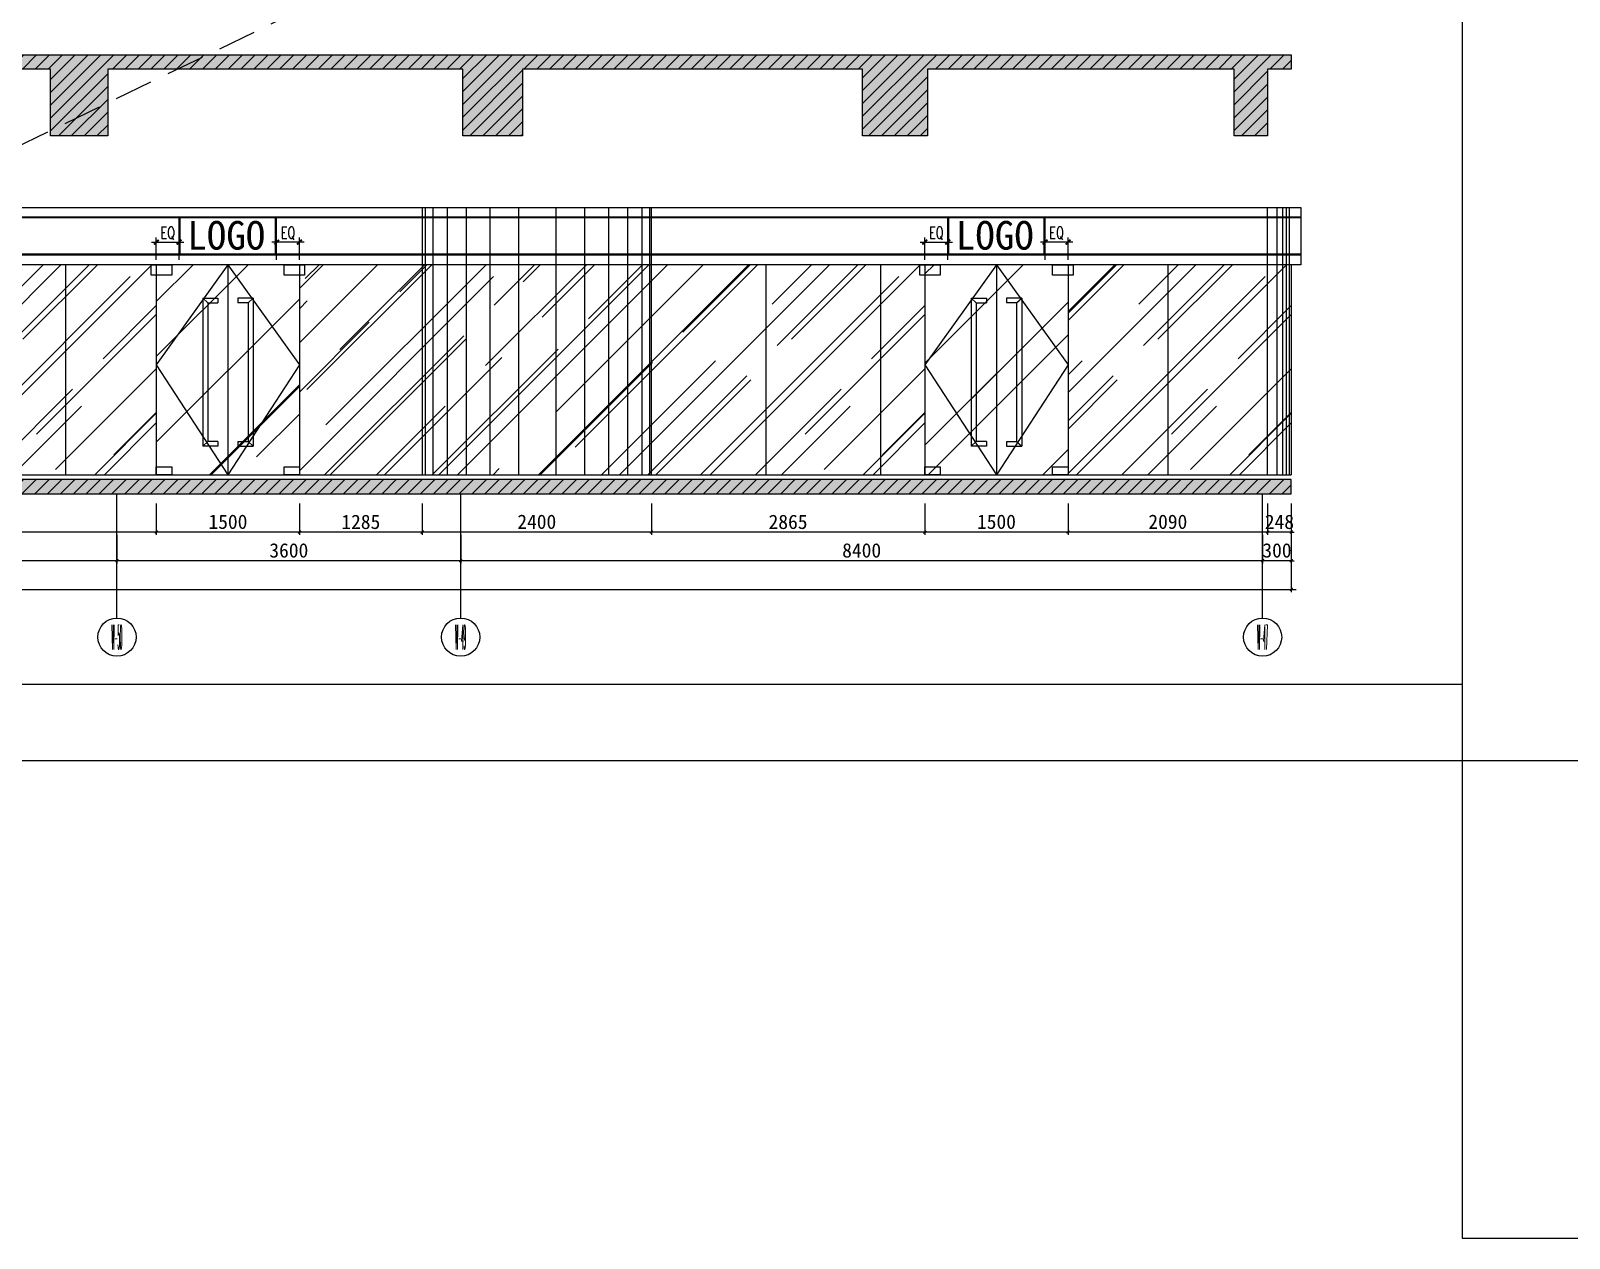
# Model space of a CAD drawing. Header units: millimetres. Extents: x 110215 to 630040, y -488650 to 141897.
# Drawn here: x 304040 to 320155, y -9761 to 2886 of the extents above; entities that cross this region are included whole.
import ezdxf
from ezdxf.enums import TextEntityAlignment as Align
from ezdxf.xclip import XClip

# ---------------------------------------------------------------- set-up
doc = ezdxf.new("R2010")
doc.units = ezdxf.units.MM
doc.header["$LTSCALE"] = 1000
doc.header["$XCLIPFRAME"] = 0
doc.linetypes.add('_DASH', pattern=[0.6, 0.4, -0.2])
doc.layers.get('Defpoints').update_dxf_attribs({"color": 2})
for name, color, linetype in [('0-118标注', 2, 'Continuous'), ('0-140c立面材料填充', 250, 'Continuous'), ('0-140d立面材料分隔', 146, 'Continuous'), ('0-140立面图剖切线', 4, 'Continuous')]:
    doc.layers.add(name, color=color, linetype=linetype)
doc.styles.add('_TCH_AXIS', font='COMPLEX', dxfattribs={"bigfont": 'GBCBIG'})
doc.styles.add('COMPLEX', font='COMPLEX')
doc.styles.add('TXT', font='txt.shx', dxfattribs={"width": 0.7})
doc.styles.add('繁黑体', font='simhei.ttf')
doc.styles.add('黑体', font='simhei.ttf')
doc.dimstyles.new('50', dxfattribs={"dimscale": 50, "dimtxt": 3, "dimasz": 0.6, "dimexe": 0.6, "dimexo": 0.6, "dimtad": 1, "dimdec": 0, "dimdsep": 46, "dimtxsty": '黑体', "dimblk1": 'ARCHTICK', "dimblk2": 'ARCHTICK', "dimsah": 1, "dimcen": 0, "dimdle": 1, "dimclrd": 251, "dimclre": 251, "dimclrt": 2, "dimadec": 0, "dimazin": 0, "dimtfac": 1, "dimtdec": 0, "dimtix": 1, "dimtmove": 2, "dimatfit": 3, "dimldrblk": 'DOT', "dimfxl": 0, "dimtolj": 1, "dimtzin": 0, "dimarcsym": 0})
doc.dimstyles.new('副本 1-50', dxfattribs={"dimscale": 50, "dimtxt": 2.5, "dimasz": 1, "dimexe": 1, "dimexo": 1, "dimgap": 0.6, "dimtad": 1, "dimdec": 0, "dimrnd": 5, "dimzin": 0, "dimdsep": 46, "dimtxsty": 'TXT', "dimblk": 'ARCHTICK', "dimcen": 4, "dimdle": 1, "dimclrd": 3, "dimclre": 3, "dimclrt": 3, "dimadec": 0, "dimazin": 0, "dimtfac": 1, "dimtdec": 0, "dimtix": 1, "dimtmove": 2, "dimatfit": 3, "dimldrblk": 'ARCHTICK', "dimfxl": 0, "dimtolj": 1, "dimtzin": 0, "dimarcsym": 0})

# ---------------------------------------------------------------- blocks, each defined once
blk = doc.blocks.new('_ArchTick')
at = {"color": 0, "linetype": 'ByBlock', "const_width": 0.4}
blk.add_lwpolyline([(-0.5, -0.5), (0.5, 0.5)], dxfattribs=at)
blk = doc.blocks.new('*D130')
at = {"color": 3, "lineweight": -2, "transparency": 16777216}
for p, q in [((2433621, 314332), (2433281, 314332)), ((2433331, 314145), (2433331, 314382)), ((2433571, 314145), (2433571, 314382))]:
    blk.add_line(p, q, dxfattribs=at)
at = {"layer": 'Defpoints', "color": 0, "transparency": 16777216}
for p in [(2433331, 314332), (2433331, 314095), (2433571, 314095)]:
    blk.add_point(p, dxfattribs=at)
at = {"color": 3, "lineweight": -2, "transparency": 16777216, "xscale": 50, "yscale": 50, "zscale": 50, "rotation": 180}
blk.add_blockref('_ArchTick', (2433331, 314332), dxfattribs=at)
at = {"color": 3, "lineweight": -2, "transparency": 16777216, "xscale": 50, "yscale": 50, "zscale": 50}
blk.add_blockref('_ArchTick', (2433571, 314332), dxfattribs=at)
at = {"color": 3, "transparency": 16777216, "insert": (2433451, 314425), "char_height": 125, "attachment_point": 5, "style": 'TXT'}
blk.add_mtext('\\A1;EQ', dxfattribs=at)
blk = doc.blocks.new('*D131')
at = {"color": 3, "lineweight": -2, "transparency": 16777216}
for p, q in [((2432021, 314332), (2432361, 314332)), ((2432071, 314145), (2432071, 314382)), ((2432311, 314145), (2432311, 314382))]:
    blk.add_line(p, q, dxfattribs=at)
at = {"layer": 'Defpoints', "color": 0, "transparency": 16777216}
for p in [(2432311, 314332), (2432071, 314095), (2432311, 314095)]:
    blk.add_point(p, dxfattribs=at)
at = {"color": 3, "lineweight": -2, "transparency": 16777216, "xscale": 50, "yscale": 50, "zscale": 50, "rotation": 180}
blk.add_blockref('_ArchTick', (2432071, 314332), dxfattribs=at)
at = {"color": 3, "lineweight": -2, "transparency": 16777216, "xscale": 50, "yscale": 50, "zscale": 50}
blk.add_blockref('_ArchTick', (2432311, 314332), dxfattribs=at)
at = {"color": 3, "transparency": 16777216, "insert": (2432191, 314425), "char_height": 125, "attachment_point": 5, "style": 'TXT'}
blk.add_mtext('\\A1;EQ', dxfattribs=at)
blk = doc.blocks.new('*D864')
at = {"color": 251, "lineweight": -2, "transparency": 16777216}
for p, q in [((358763, 7991), (358763, 7661)), ((359011, 7991), (359011, 7661)), ((358763, 7691), (358733, 7691)), ((359011, 7691), (358763, 7691)), ((359011, 7691), (359041, 7691))]:
    blk.add_line(p, q, dxfattribs=at)
at = {"layer": 'Defpoints', "color": 0, "transparency": 16777216}
for p in [(358763, 8091), (359011, 8091), (358763, 7691)]:
    blk.add_point(p, dxfattribs=at)
at = {"color": 251, "lineweight": -2, "transparency": 16777216, "xscale": 30, "yscale": 30, "zscale": 30}
blk.add_blockref('_ArchTick', (358763, 7691), dxfattribs=at)
at = {"color": 251, "lineweight": -2, "transparency": 16777216, "xscale": 30, "yscale": 30, "zscale": 30, "rotation": 180}
blk.add_blockref('_ArchTick', (359011, 7691), dxfattribs=at)
at = {"color": 2, "transparency": 16777216, "insert": (358887, 7797), "char_height": 150, "attachment_point": 5, "style": '黑体'}
blk.add_mtext('\\A1;248', dxfattribs=at)
blk = doc.blocks.new('_DOT')
at = {"color": 0, "linetype": 'ByBlock'}
blk.add_line((-0.5, 0), (-1, 0), dxfattribs=at)
at = {"color": 0, "linetype": 'ByBlock', "const_width": 0.5}
blk.add_lwpolyline([(-0.25, 0, 1), (0.25, 0, 1)], format="xyb", close=True, dxfattribs=at)
blk = doc.blocks.new('*D865')
at = {"color": 251, "lineweight": -2, "transparency": 16777216}
for p, q in [((356673, 7991), (356673, 7661)), ((358763, 7991), (358763, 7661)), ((358813, 7691), (356623, 7691))]:
    blk.add_line(p, q, dxfattribs=at)
at = {"layer": 'Defpoints', "color": 0, "transparency": 16777216}
for p in [(356673, 8091), (358763, 8091), (356673, 7691)]:
    blk.add_point(p, dxfattribs=at)
at = {"color": 251, "lineweight": -2, "transparency": 16777216, "xscale": 30, "yscale": 30, "zscale": 30, "rotation": 180}
blk.add_blockref('_ArchTick', (356673, 7691), dxfattribs=at)
at = {"color": 251, "lineweight": -2, "transparency": 16777216, "xscale": 30, "yscale": 30, "zscale": 30}
blk.add_blockref('_ArchTick', (358763, 7691), dxfattribs=at)
at = {"color": 2, "transparency": 16777216, "insert": (357718, 7798), "char_height": 150, "attachment_point": 5, "style": '黑体'}
blk.add_mtext('\\A1;2090', dxfattribs=at)
blk = doc.blocks.new('*D866')
at = {"color": 251, "lineweight": -2, "transparency": 16777216}
for p, q in [((355173, 7991), (355173, 7661)), ((356673, 7991), (356673, 7661)), ((356723, 7691), (355123, 7691))]:
    blk.add_line(p, q, dxfattribs=at)
at = {"layer": 'Defpoints', "color": 0, "transparency": 16777216}
for p in [(355173, 8091), (356673, 8091), (355173, 7691)]:
    blk.add_point(p, dxfattribs=at)
at = {"color": 251, "lineweight": -2, "transparency": 16777216, "xscale": 30, "yscale": 30, "zscale": 30, "rotation": 180}
blk.add_blockref('_ArchTick', (355173, 7691), dxfattribs=at)
at = {"color": 251, "lineweight": -2, "transparency": 16777216, "xscale": 30, "yscale": 30, "zscale": 30}
blk.add_blockref('_ArchTick', (356673, 7691), dxfattribs=at)
at = {"color": 2, "transparency": 16777216, "insert": (355923, 7798), "char_height": 150, "attachment_point": 5, "style": '黑体'}
blk.add_mtext('\\A1;1500', dxfattribs=at)
blk = doc.blocks.new('*D867')
at = {"color": 251, "lineweight": -2, "transparency": 16777216}
for p, q in [((352308, 7991), (352308, 7661)), ((355173, 7991), (355173, 7661)), ((355223, 7691), (352258, 7691))]:
    blk.add_line(p, q, dxfattribs=at)
at = {"layer": 'Defpoints', "color": 0, "transparency": 16777216}
for p in [(352308, 8091), (355173, 8091), (352308, 7691)]:
    blk.add_point(p, dxfattribs=at)
at = {"color": 251, "lineweight": -2, "transparency": 16777216, "xscale": 30, "yscale": 30, "zscale": 30, "rotation": 180}
blk.add_blockref('_ArchTick', (352308, 7691), dxfattribs=at)
at = {"color": 251, "lineweight": -2, "transparency": 16777216, "xscale": 30, "yscale": 30, "zscale": 30}
blk.add_blockref('_ArchTick', (355173, 7691), dxfattribs=at)
at = {"color": 2, "transparency": 16777216, "insert": (353740, 7797), "char_height": 150, "attachment_point": 5, "style": '黑体'}
blk.add_mtext('\\A1;2865', dxfattribs=at)
blk = doc.blocks.new('*D868')
at = {"color": 251, "lineweight": -2, "transparency": 16777216}
for p, q in [((349908, 7991), (349908, 7661)), ((352308, 7991), (352308, 7661)), ((352358, 7691), (349858, 7691))]:
    blk.add_line(p, q, dxfattribs=at)
at = {"layer": 'Defpoints', "color": 0, "transparency": 16777216}
for p in [(349908, 8091), (352308, 8091), (349908, 7691)]:
    blk.add_point(p, dxfattribs=at)
at = {"color": 251, "lineweight": -2, "transparency": 16777216, "xscale": 30, "yscale": 30, "zscale": 30, "rotation": 180}
blk.add_blockref('_ArchTick', (349908, 7691), dxfattribs=at)
at = {"color": 251, "lineweight": -2, "transparency": 16777216, "xscale": 30, "yscale": 30, "zscale": 30}
blk.add_blockref('_ArchTick', (352308, 7691), dxfattribs=at)
at = {"color": 2, "transparency": 16777216, "insert": (351108, 7798), "char_height": 150, "attachment_point": 5, "style": '黑体'}
blk.add_mtext('\\A1;2400', dxfattribs=at)
blk = doc.blocks.new('*D869')
at = {"color": 251, "lineweight": -2, "transparency": 16777216}
for p, q in [((348623, 7991), (348623, 7661)), ((349908, 7991), (349908, 7661)), ((349958, 7691), (348573, 7691))]:
    blk.add_line(p, q, dxfattribs=at)
at = {"layer": 'Defpoints', "color": 0, "transparency": 16777216}
for p in [(348623, 8091), (349908, 8091), (348623, 7691)]:
    blk.add_point(p, dxfattribs=at)
at = {"color": 251, "lineweight": -2, "transparency": 16777216, "xscale": 30, "yscale": 30, "zscale": 30, "rotation": 180}
blk.add_blockref('_ArchTick', (348623, 7691), dxfattribs=at)
at = {"color": 251, "lineweight": -2, "transparency": 16777216, "xscale": 30, "yscale": 30, "zscale": 30}
blk.add_blockref('_ArchTick', (349908, 7691), dxfattribs=at)
at = {"color": 2, "transparency": 16777216, "insert": (349265, 7797), "char_height": 150, "attachment_point": 5, "style": '黑体'}
blk.add_mtext('\\A1;1285', dxfattribs=at)
blk = doc.blocks.new('*D870')
at = {"color": 251, "lineweight": -2, "transparency": 16777216}
for p, q in [((347123, 7991), (347123, 7661)), ((348623, 7991), (348623, 7661)), ((348673, 7691), (347073, 7691))]:
    blk.add_line(p, q, dxfattribs=at)
at = {"layer": 'Defpoints', "color": 0, "transparency": 16777216}
for p in [(348623, 8091), (347123, 8033), (347123, 7691)]:
    blk.add_point(p, dxfattribs=at)
at = {"color": 251, "lineweight": -2, "transparency": 16777216, "xscale": 30, "yscale": 30, "zscale": 30, "rotation": 180}
blk.add_blockref('_ArchTick', (347123, 7691), dxfattribs=at)
at = {"color": 251, "lineweight": -2, "transparency": 16777216, "xscale": 30, "yscale": 30, "zscale": 30}
blk.add_blockref('_ArchTick', (348623, 7691), dxfattribs=at)
at = {"color": 2, "transparency": 16777216, "insert": (347873, 7798), "char_height": 150, "attachment_point": 5, "style": '黑体'}
blk.add_mtext('\\A1;1500', dxfattribs=at)
blk = doc.blocks.new('*D871')
at = {"color": 251, "lineweight": -2, "transparency": 16777216}
for p, q in [((342848, 7991), (342848, 7661)), ((347123, 7991), (347123, 7661)), ((347173, 7691), (342798, 7691))]:
    blk.add_line(p, q, dxfattribs=at)
at = {"layer": 'Defpoints', "color": 0, "transparency": 16777216}
for p in [(342848, 8091), (347123, 8033), (342848, 7691)]:
    blk.add_point(p, dxfattribs=at)
at = {"color": 251, "lineweight": -2, "transparency": 16777216, "xscale": 30, "yscale": 30, "zscale": 30, "rotation": 180}
blk.add_blockref('_ArchTick', (342848, 7691), dxfattribs=at)
at = {"color": 251, "lineweight": -2, "transparency": 16777216, "xscale": 30, "yscale": 30, "zscale": 30}
blk.add_blockref('_ArchTick', (347123, 7691), dxfattribs=at)
at = {"color": 2, "transparency": 16777216, "insert": (344985, 7797), "char_height": 150, "attachment_point": 5, "style": '黑体'}
blk.add_mtext('\\A1;4275', dxfattribs=at)
blk = doc.blocks.new('*D892')
at = {"color": 251, "lineweight": -2, "transparency": 16777216}
for p, q in [((358711, 7661), (358711, 7361)), ((359011, 7661), (359011, 7361)), ((358711, 7391), (358681, 7391)), ((359011, 7391), (358711, 7391)), ((359011, 7391), (359041, 7391))]:
    blk.add_line(p, q, dxfattribs=at)
at = {"layer": 'Defpoints', "color": 0, "transparency": 16777216}
for p in [(358711, 7691), (359011, 7691), (358711, 7391)]:
    blk.add_point(p, dxfattribs=at)
at = {"color": 251, "lineweight": -2, "transparency": 16777216, "xscale": 30, "yscale": 30, "zscale": 30}
blk.add_blockref('_ArchTick', (358711, 7391), dxfattribs=at)
at = {"color": 251, "lineweight": -2, "transparency": 16777216, "xscale": 30, "yscale": 30, "zscale": 30, "rotation": 180}
blk.add_blockref('_ArchTick', (359011, 7391), dxfattribs=at)
at = {"color": 2, "transparency": 16777216, "insert": (358861, 7498), "char_height": 150, "attachment_point": 5, "style": '黑体'}
blk.add_mtext('\\A1;300', dxfattribs=at)
blk = doc.blocks.new('*D893')
at = {"color": 251, "lineweight": -2, "transparency": 16777216}
for p, q in [((350311, 7661), (350311, 7361)), ((358711, 7661), (358711, 7361)), ((358761, 7391), (350261, 7391))]:
    blk.add_line(p, q, dxfattribs=at)
at = {"layer": 'Defpoints', "color": 0, "transparency": 16777216}
for p in [(350311, 7691), (358711, 7691), (350311, 7391)]:
    blk.add_point(p, dxfattribs=at)
at = {"color": 251, "lineweight": -2, "transparency": 16777216, "xscale": 30, "yscale": 30, "zscale": 30, "rotation": 180}
blk.add_blockref('_ArchTick', (350311, 7391), dxfattribs=at)
at = {"color": 251, "lineweight": -2, "transparency": 16777216, "xscale": 30, "yscale": 30, "zscale": 30}
blk.add_blockref('_ArchTick', (358711, 7391), dxfattribs=at)
at = {"color": 2, "transparency": 16777216, "insert": (354511, 7498), "char_height": 150, "attachment_point": 5, "style": '黑体'}
blk.add_mtext('\\A1;8400', dxfattribs=at)
blk = doc.blocks.new('*D894')
at = {"color": 251, "lineweight": -2, "transparency": 16777216}
for p, q in [((346711, 7661), (346711, 7361)), ((350311, 7661), (350311, 7361)), ((350361, 7391), (346661, 7391))]:
    blk.add_line(p, q, dxfattribs=at)
at = {"layer": 'Defpoints', "color": 0, "transparency": 16777216}
for p in [(346711, 7691), (350311, 7691), (346711, 7391)]:
    blk.add_point(p, dxfattribs=at)
at = {"color": 251, "lineweight": -2, "transparency": 16777216, "xscale": 30, "yscale": 30, "zscale": 30, "rotation": 180}
blk.add_blockref('_ArchTick', (346711, 7391), dxfattribs=at)
at = {"color": 251, "lineweight": -2, "transparency": 16777216, "xscale": 30, "yscale": 30, "zscale": 30}
blk.add_blockref('_ArchTick', (350311, 7391), dxfattribs=at)
at = {"color": 2, "transparency": 16777216, "insert": (348511, 7498), "char_height": 150, "attachment_point": 5, "style": '黑体'}
blk.add_mtext('\\A1;3600', dxfattribs=at)
blk = doc.blocks.new('*D895')
at = {"color": 251, "lineweight": -2, "transparency": 16777216}
for p, q in [((338111, 7661), (338111, 7361)), ((346711, 7661), (346711, 7361)), ((346761, 7391), (338061, 7391))]:
    blk.add_line(p, q, dxfattribs=at)
at = {"layer": 'Defpoints', "color": 0, "transparency": 16777216}
for p in [(338111, 7691), (346711, 7691), (338111, 7391)]:
    blk.add_point(p, dxfattribs=at)
at = {"color": 251, "lineweight": -2, "transparency": 16777216, "xscale": 30, "yscale": 30, "zscale": 30, "rotation": 180}
blk.add_blockref('_ArchTick', (338111, 7391), dxfattribs=at)
at = {"color": 251, "lineweight": -2, "transparency": 16777216, "xscale": 30, "yscale": 30, "zscale": 30}
blk.add_blockref('_ArchTick', (346711, 7391), dxfattribs=at)
at = {"color": 2, "transparency": 16777216, "insert": (342411, 7498), "char_height": 150, "attachment_point": 5, "style": '黑体'}
blk.add_mtext('\\A1;8600', dxfattribs=at)
blk = doc.blocks.new('*D899')
at = {"color": 251, "lineweight": -2, "transparency": 16777216}
for p, q in [((306588, 7361), (306588, 7061)), ((359011, 7361), (359011, 7061)), ((306538, 7091), (359061, 7091))]:
    blk.add_line(p, q, dxfattribs=at)
at = {"layer": 'Defpoints', "color": 0, "transparency": 16777216}
for p in [(306588, 7391), (359011, 7391), (359011, 7091)]:
    blk.add_point(p, dxfattribs=at)
at = {"color": 251, "lineweight": -2, "transparency": 16777216, "xscale": 30, "yscale": 30, "zscale": 30, "rotation": 180}
blk.add_blockref('_ArchTick', (306588, 7091), dxfattribs=at)
at = {"color": 251, "lineweight": -2, "transparency": 16777216, "xscale": 30, "yscale": 30, "zscale": 30}
blk.add_blockref('_ArchTick', (359011, 7091), dxfattribs=at)
at = {"color": 2, "transparency": 16777216, "insert": (332799, 7197), "char_height": 150, "attachment_point": 5, "style": '黑体'}
blk.add_mtext('\\A1;52423', dxfattribs=at)
blk = doc.blocks.new('_AXISO')
blk.add_circle((0, 0), 0.5)
at = {"style": 'COMPLEX', "width": 1.041667}
blk.add_attdef('A', text='', height=0.56, dxfattribs=at).set_placement((-0.25, -0.28), (0.25, -0.28), align=Align.FIT)
blk = doc.blocks.new('kjlkj')
at = {"layer": '0-140c立面材料填充'}
h = blk.add_hatch(dxfattribs=at)
h.set_pattern_fill('AR-RROOF', color=256, scale=50, angle=45, style=0)
h.set_pattern_definition([(45, (2419215.6, 311894.9), (1077.63, 2873.68), [19050, -2540, 6350, -1270]), (45, (2419961, 313538.3), (-2092.4, 296.35), [3810, -419.1, 7620, -952.5]), (45, (2418901.25, 313107.2), (4068.056, 5271.41), [10160, -1778, 5080, -1270])])
h.paths.add_polyline_path([(2433571.1, 314094.9), (2432071.1, 314094.9), (2432071.1, 311894.9), (2433571.1, 311894.9)])
at = {"color": 8}
for p, q in [((2432311.1, 314194.9), (2432311.1, 314594.9)), ((2432321.1, 314194.9), (2432321.1, 314594.9)), ((2433321.1, 314194.9), (2433321.1, 314594.9)), ((2433331.1, 314194.9), (2433331.1, 314594.9))]:
    blk.add_line(p, q, dxfattribs=at)
for points in [[(2432821.1, 314094.9), (2432071.1, 313044.9), (2432821.1, 311894.9)], [(2432821.1, 314094.9), (2433571.1, 313044.9), (2432821.1, 311894.9)]]:
    blk.add_lwpolyline(points, dxfattribs=at)
at = {"layer": '0-140d立面材料分隔'}
for p, q in [((2432071.1, 314094.9), (2432071.1, 311894.9)), ((2432821.1, 314094.9), (2432821.1, 311894.9)), ((2433571.1, 314094.9), (2433571.1, 311894.9))]:
    blk.add_line(p, q, dxfattribs=at)
at = {"layer": '0-140d立面材料分隔', "color": 1}
for p, q in [((2432609.7, 313694.9, -219.5), (2432556.9, 313744.9, -219.5)), ((2432556.9, 313744.9, -219.5), (2432556.9, 312194.9)), ((2432556.9, 313744.9, -219.5), (2432715.4, 313744.9, -219.5)), ((2432609.7, 313694.9, -219.5), (2432609.7, 312244.9)), ((2432609.7, 313694.9, -219.5), (2432715.4, 313694.9, -219.5)), ((2432715.4, 313744.9, -219.5), (2432715.4, 313694.9, -219.5)), ((2432926.8, 313744.9, -219.5), (2432926.8, 313694.9, -219.5)), ((2433085.4, 313744.9, -219.5), (2432926.8, 313744.9, -219.5)), ((2433032.5, 313694.9, -219.5), (2432926.8, 313694.9, -219.5)), ((2433032.5, 313694.9, -219.5), (2433085.4, 313744.9, -219.5)), ((2433032.5, 313694.9, -219.5), (2433032.5, 312244.9)), ((2433085.4, 313744.9, -219.5), (2433085.4, 312194.9)), ((2432609.7, 312244.9), (2432556.9, 312194.9)), ((2432715.4, 312194.9), (2432556.9, 312194.9)), ((2432715.4, 312244.9), (2432609.7, 312244.9)), ((2432715.4, 312244.9), (2432715.4, 312194.9)), ((2432926.8, 312244.9), (2433032.5, 312244.9)), ((2432926.8, 312244.9), (2432926.8, 312194.9)), ((2432926.8, 312194.9), (2433085.4, 312194.9)), ((2433032.5, 312244.9), (2433085.4, 312194.9))]:
    blk.add_line(p, q, dxfattribs=at)
for points in [[(2432018.3, 314094.9), (2432233.1, 314094.9), (2432233.1, 313984.9), (2432018.3, 313984.9)], [(2433409.2, 314094.9), (2433624, 314094.9), (2433624, 313984.9), (2433409.2, 313984.9)], [(2432071.1, 311978.2), (2432233.1, 311978.2), (2432233.1, 311894.9), (2432071.1, 311894.9)], [(2433409.2, 311978.2), (2433571.1, 311978.2), (2433571.1, 311894.9), (2433409.2, 311894.9)]]:
    blk.add_lwpolyline(points, close=True, dxfattribs=at)
at = {"color": 1, "style": '繁黑体'}
blk.add_text('LOGO', height=300, dxfattribs=at).set_placement((2432396, 314253.3, -219.5))
at = {"color": 8}
dim = blk.add_linear_dim(base=(2432311.1, 314332.1), p1=(2432071.1, 314094.9), p2=(2432311.1, 314094.9), text='EQ', dimstyle='副本 1-50', dxfattribs=at)
dim.commit()
dim.dimension.update_dxf_attribs({"geometry": '*D131', "text_midpoint": (2432191.1, 314424.6)})
dim = blk.add_linear_dim(base=(2433331.1, 314332.1), p1=(2433571.1, 314094.9), p2=(2433331.1, 314094.9), angle=180, text='EQ', dimstyle='副本 1-50', dxfattribs=at)
dim.commit()
dim.dimension.update_dxf_attribs({"geometry": '*D130', "text_midpoint": (2433451.1, 314424.6)})
blk = doc.blocks.new('dfsfds')
h = blk.add_hatch()
h.set_pattern_fill('ANSI31', color=250, scale=30)
h.paths.add_polyline_path([(359010.9, 12690.4), (359010.9, 12540.4), (358762.7, 12540.4), (358762.7, 11840.4), (358411.1, 11840.4), (358411.1, 12540.4), (355200.9, 12540.4), (355200.9, 11840.4), (354519.3, 11840.4), (354519.3, 12540.4), (350959.9, 12540.4), (350959.9, 11840.4), (350334.2, 11840.4), (350334.2, 12540.4), (346614.2, 12540.4), (346614.2, 11840.4), (346014.2, 11840.4), (346014.2, 12540.4), (344144.2, 12540.4), (344144.2, 11840.4), (343544.2, 11840.4), (343544.2, 12540.4), (340644.2, 12540.4), (340644.2, 11840.4), (340144.2, 11840.4), (340144.2, 12540.4), (337314.2, 12540.4), (337314.2, 11840.4), (336814.2, 11840.4), (336814.2, 12540.4), (335414.2, 12540.4), (335414.2, 11840.4), (334814.2, 11840.4), (334814.2, 12540.4), (333064.2, 12540.4), (333064.2, 11840.4), (332564.2, 11840.4), (332564.2, 12540.4), (330094.2, 12540.4), (330094.2, 11840.4), (329594.2, 11840.4), (329594.2, 12540.4), (327004.2, 12540.4), (327004.2, 11840.4), (326404.2, 11840.4), (326404.2, 12540.4), (325304.2, 12540.4), (325304.2, 11840.4), (324804.2, 11840.4), (324804.2, 12540.4), (322114.2, 12540.4), (322114.2, 11840.4), (321514.2, 11840.4), (321514.2, 12540.4), (319114.2, 12540.4), (319114.2, 11840.4), (318514.2, 11840.4), (318514.2, 12540.4), (316784.2, 12540.4), (316784.2, 11840.4), (316284.2, 11840.4), (316284.2, 12540.4), (313184.2, 12540.4), (313184.2, 11840.4), (312584.2, 11840.4), (312584.2, 12540.4), (311934.2, 12540.4), (311934.2, 11840.4), (311334.2, 11840.4), (311334.2, 12540.4), (309434.2, 12540.4), (309434.2, 11840.4), (308934.2, 11840.4), (308934.2, 12540.4), (306587.7, 12540.4), (306587.7, 12690.4)])
h.paths.add_polyline_path([(359010.9, 8240.8), (306587.7, 8240.8), (306587.7, 8090.8), (359010.9, 8090.8)])
at = {"layer": '0-140c立面材料填充'}
h = blk.add_hatch(dxfattribs=at)
h.set_pattern_fill('AR-CONC', color=256)
h.paths.add_polyline_path([(359010.9, 12690.4), (359010.9, 12540.4), (358762.7, 12540.4), (358762.7, 11840.4), (358411.1, 11840.4), (358411.1, 12540.4), (355200.9, 12540.4), (355200.9, 11840.4), (354519.3, 11840.4), (354519.3, 12540.4), (350959.9, 12540.4), (350959.9, 11840.4), (350334.2, 11840.4), (350334.2, 12540.4), (346614.2, 12540.4), (346614.2, 11840.4), (346014.2, 11840.4), (346014.2, 12540.4), (344144.2, 12540.4), (344144.2, 11840.4), (343544.2, 11840.4), (343544.2, 12540.4), (340644.2, 12540.4), (340644.2, 11840.4), (340144.2, 11840.4), (340144.2, 12540.4), (337314.2, 12540.4), (337314.2, 11840.4), (336814.2, 11840.4), (336814.2, 12540.4), (335414.2, 12540.4), (335414.2, 11840.4), (334814.2, 11840.4), (334814.2, 12540.4), (333064.2, 12540.4), (333064.2, 11840.4), (332564.2, 11840.4), (332564.2, 12540.4), (330094.2, 12540.4), (330094.2, 11840.4), (329594.2, 11840.4), (329594.2, 12540.4), (327004.2, 12540.4), (327004.2, 11840.4), (326404.2, 11840.4), (326404.2, 12540.4), (325304.2, 12540.4), (325304.2, 11840.4), (324804.2, 11840.4), (324804.2, 12540.4), (322114.2, 12540.4), (322114.2, 11840.4), (321514.2, 11840.4), (321514.2, 12540.4), (319114.2, 12540.4), (319114.2, 11840.4), (318514.2, 11840.4), (318514.2, 12540.4), (316784.2, 12540.4), (316784.2, 11840.4), (316284.2, 11840.4), (316284.2, 12540.4), (313184.2, 12540.4), (313184.2, 11840.4), (312584.2, 11840.4), (312584.2, 12540.4), (311934.2, 12540.4), (311934.2, 11840.4), (311334.2, 11840.4), (311334.2, 12540.4), (309434.2, 12540.4), (309434.2, 11840.4), (308934.2, 11840.4), (308934.2, 12540.4), (306587.7, 12540.4), (306587.7, 12690.4)])
h.paths.add_polyline_path([(359010.9, 8240.8), (306587.7, 8240.8), (306587.7, 8090.8), (359010.9, 8090.8)])
h = blk.add_hatch(dxfattribs=at)
h.set_pattern_fill('AR-RROOF', color=256, scale=600, angle=45)
h.set_pattern_definition([(45, (348779.4, 94921.34), (509.117, 1357.645), [9000, -1200, 3000, -600]), (45, (349131.55, 95697.74), (-988.535, 140.007), [1800, -198, 3600, -450]), (45, (348630.9, 95494.1), (1921.9162, 2490.43), [4800, -840, 2400, -600])])
h.paths.add_polyline_path([(347122.7, 8290.8), (347122.7, 10490.8), (342847.7, 10490.8), (342847.7, 8290.8)])
h = blk.add_hatch(dxfattribs=at)
h.set_pattern_fill('AR-RROOF', color=256, scale=600, angle=45)
h.set_pattern_definition([(45, (356829.4, 94921.34), (509.117, 1357.645), [9000, -1200, 3000, -600]), (45, (357181.55, 95697.74), (-988.535, 140.007), [1800, -198, 3600, -450]), (45, (356680.9, 95494.1), (1921.9162, 2490.43), [4800, -840, 2400, -600])])
h.paths.add_polyline_path([(355172.7, 8290.8), (355172.7, 10490.8), (348622.7, 10490.8), (348622.7, 8290.8)])
h = blk.add_hatch(dxfattribs=at)
h.set_pattern_fill('AR-RROOF', color=256, scale=600, angle=45)
h.set_pattern_definition([(45, (360667.6, 94921.34), (509.117, 1357.645), [9000, -1200, 3000, -600]), (45, (361019.76, 95697.74), (-988.535, 140.007), [1800, -198, 3600, -450]), (45, (360519.13, 95494.1), (1921.9162, 2490.43), [4800, -840, 2400, -600])])
h.paths.add_polyline_path([(359010.9, 8290.8), (359010.9, 10490.8), (356672.7, 10490.8), (356672.7, 8290.8)])
at = {"color": 8}
for p, q in [((349907.7, 11090.8), (349907.7, 8290.8)), ((349937.7, 11090.8), (349937.7, 8290.8)), ((350017.7, 11090.8), (350017.7, 8290.8)), ((350167.7, 11090.8), (350167.7, 8290.8)), ((350367.7, 11090.8), (350367.7, 8290.8)), ((350617.7, 11090.8), (350617.7, 8290.8)), ((350917.7, 11090.8), (350917.7, 8290.8)), ((351307.7, 11090.8), (351307.7, 8290.8)), ((351607.7, 11090.8), (351607.7, 8290.8)), ((351857.7, 11090.8), (351857.7, 8290.8)), ((352057.7, 11090.8), (352057.7, 8290.8)), ((352207.7, 11090.8), (352207.7, 8290.8)), ((352287.7, 11090.8), (352287.7, 8290.8)), ((352307.7, 11090.8), (352307.7, 8290.8)), ((346172.7, 10490.8), (346172.7, 8290.8)), ((353507.7, 10490.8), (353507.7, 8290.8)), ((354707.7, 10490.8), (354707.7, 8290.8))]:
    blk.add_line(p, q, dxfattribs=at)
for points in [[(359010.9, 12690.4), (359010.9, 12540.4), (358762.7, 12540.4), (358762.7, 11840.4), (358411.1, 11840.4), (358411.1, 12540.4), (355200.9, 12540.4), (355200.9, 11840.4), (354519.3, 11840.4), (354519.3, 12540.4), (350959.9, 12540.4), (350959.9, 11840.4), (350334.2, 11840.4), (350334.2, 12540.4), (346614.2, 12540.4), (346614.2, 11840.4), (346014.2, 11840.4), (346014.2, 12540.4), (344144.2, 12540.4), (344144.2, 11840.4), (343544.2, 11840.4), (343544.2, 12540.4), (340644.2, 12540.4), (340644.2, 11840.4), (340144.2, 11840.4), (340144.2, 12540.4), (337314.2, 12540.4), (337314.2, 11840.4), (336814.2, 11840.4), (336814.2, 12540.4), (335414.2, 12540.4), (335414.2, 11840.4), (334814.2, 11840.4), (334814.2, 12540.4), (333064.2, 12540.4), (333064.2, 11840.4), (332564.2, 11840.4), (332564.2, 12540.4), (330094.2, 12540.4)], [(306587.7, 12690.4), (359010.9, 12690.4)]]:
    blk.add_lwpolyline(points)
blk.add_lwpolyline([(359010.9, 8240.8), (306587.7, 8240.8), (306587.7, 8090.8), (359010.9, 8090.8)], close=True)
at = {"layer": '0-118标注'}
for p, q in [((346710.9, 6790.8, 13.8), (346710.9, 8090.8)), ((350310.9, 6790.8, 13.8), (350310.9, 8090.8)), ((358710.9, 6790.8, 13.8), (358710.9, 8090.8))]:
    blk.add_line(p, q, dxfattribs=at)
at = {"layer": '0-140c立面材料填充', "color": 251}
for p, q in [((358862.7, 8290.8), (358862.7, 11090.8)), ((358922.7, 8290.8), (358922.7, 11090.8)), ((358962.7, 8290.8), (358962.7, 11090.8)), ((358992.7, 8290.8), (358992.7, 11090.8)), ((357717.7, 10490.8), (357717.7, 8290.8))]:
    blk.add_line(p, q, dxfattribs=at)
at = {"layer": '0-140d立面材料分隔'}
for p, q in [((359110.9, 10990.8), (326102.7, 10990.8)), ((359110.9, 10980.8), (326102.7, 10980.8)), ((358762.7, 8290.8), (358762.7, 11090.8)), ((359110.9, 10600.8), (326102.7, 10600.8)), ((359110.9, 10590.8), (326102.7, 10590.8)), ((359110.9, 10490.8), (326102.7, 10490.8))]:
    blk.add_line(p, q, dxfattribs=at)
at = {"layer": '0-140立面图剖切线'}
for p, q in [((306487.7, 11090.8), (359110.9, 11090.8)), ((359110.9, 11090.8), (359110.9, 10490.8)), ((359010.9, 10490.8), (359010.9, 8290.8)), ((306587.7, 8290.8), (359010.9, 8290.8))]:
    blk.add_line(p, q, dxfattribs=at)
at = {"color": 8}
for p in [(-2084948.4, -303604.1), (-2076898.4, -303604.1)]:
    blk.add_blockref('kjlkj', p, dxfattribs=at)
at = {"layer": '0-118标注'}
ref = blk.add_blockref('_AXISO', (346710.9, 6590.8, 13.8), dxfattribs=dict(at, xscale=400, yscale=400, zscale=400))
ref.add_attrib('A', 'W-50', dxfattribs={"layer": '0', "height": 257.36, "style": '_TCH_AXIS', "width": 0.107143}).set_placement((346655.8, 6462.2, 13.8), (346766.1, 6462.2, 13.8), align=Align.FIT)
ref = blk.add_blockref('_AXISO', (350310.9, 6590.8, 13.8), dxfattribs=dict(at, xscale=400, yscale=400, zscale=400))
ref.add_attrib('A', 'W-49', dxfattribs={"layer": '0', "height": 257.36, "style": '_TCH_AXIS', "width": 0.105882}).set_placement((350255.8, 6462.2, 13.8), (350366.1, 6462.2, 13.8), align=Align.FIT)
ref = blk.add_blockref('_AXISO', (358710.9, 6590.8, 13.8), dxfattribs=dict(at, xscale=400, yscale=400, zscale=400))
ref.add_attrib('A', 'W-47', dxfattribs={"layer": '0', "height": 257.36, "style": '_TCH_AXIS', "width": 0.105882}).set_placement((358655.8, 6462.2, 13.8), (358766.1, 6462.2, 13.8), align=Align.FIT)
for base, p1, p2, picture, middle in [((342847.7, 7690.8), (347122.7, 8033.4), (342847.7, 8090.8), '*D871', (344985.2, 7797.1)), ((347122.7, 7690.8), (348622.7, 8090.8), (347122.7, 8033.4), '*D870', (347872.7, 7797.9)), ((348622.7, 7690.8), (349907.7, 8090.8), (348622.7, 8090.8), '*D869', (349265.2, 7797.1)), ((349907.7, 7690.8), (352307.7, 8090.8), (349907.7, 8090.8), '*D868', (351107.7, 7797.9)), ((352307.7, 7690.8), (355172.7, 8090.8), (352307.7, 8090.8), '*D867', (353740.2, 7797.1)), ((355172.7, 7690.8), (356672.7, 8090.8), (355172.7, 8090.8), '*D866', (355922.7, 7797.9)), ((356672.7, 7690.8), (358762.7, 8090.8), (356672.7, 8090.8), '*D865', (357717.7, 7797.9)), ((358762.7, 7690.8), (359010.9, 8090.8), (358762.7, 8090.8), '*D864', (358886.8, 7797.1)), ((338110.9, 7390.8), (346710.9, 7690.8), (338110.9, 7690.8), '*D895', (342410.9, 7497.9)), ((346710.9, 7390.8), (350310.9, 7690.8), (346710.9, 7690.8), '*D894', (348510.9, 7497.9)), ((350310.9, 7390.8), (358710.9, 7690.8), (350310.9, 7690.8), '*D893', (354510.9, 7497.9)), ((358710.9, 7390.8), (359010.9, 7690.8), (358710.9, 7690.8), '*D892', (358860.9, 7497.9)), ((359010.9, 7090.8), (306587.7, 7390.8), (359010.9, 7390.8), '*D899', (332799.3, 7197.1))]:
    dim = blk.add_linear_dim(base=base, p1=p1, p2=p2, dimstyle='50', override={"dimfxl": 6, "dimarcsym": 1})
    dim.commit()
    dim.dimension.update_dxf_attribs({"geometry": picture, "text_midpoint": middle})

msp = doc.modelspace()

# ---------------------------------------------------------------- linework, layer by layer
at = {"color": 251, "linetype": '_DASH'}
msp.add_line((317180.1, 8090.8), (296377.6, -1964.7), dxfattribs=at)
msp.add_line((319033.1, -3961.1), (293487.7, -3961.1))
for points in [[(293487.7, 15350.1), (319033.1, 15350.1), (319033.1, -4761.1), (293487.7, -4761.1)], [(324033.1, -4761.1), (319033.1, -4761.1), (319033.1, -9761.1), (324033.1, -9761.1)]]:
    msp.add_lwpolyline(points, close=True)

# ---------------------------------------------------------------- block references
ref = msp.add_blockref('dfsfds', (-27621, -10055.6))
XClip(ref).set_block_clipping_path([(305066.1655834657, 6094.4817562176), (315918.3254007217, 15350.053184789)])
ref = msp.add_blockref('dfsfds', (-41767.6, -10055.6))
XClip(ref).set_block_clipping_path([(338169.707688036, 6094.4817562175), (360800.6365051764, 15350.0531847891)])

doc.saveas('drawing.dxf')
